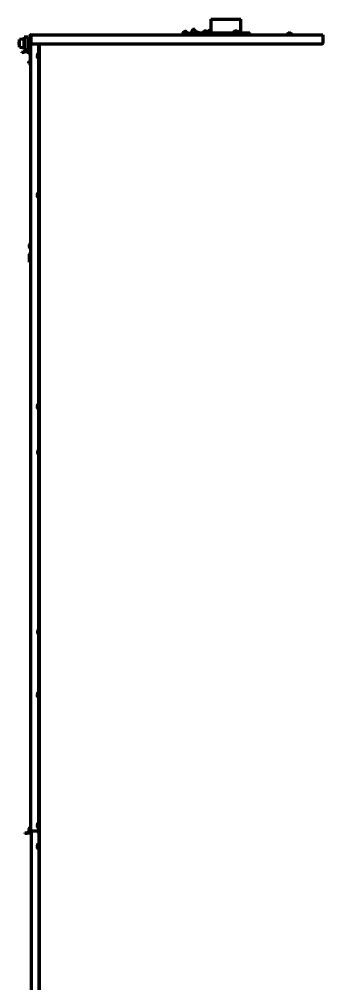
# Model space of a CAD drawing. Header units: inches. Extents: x -3077 to 7201, y 316 to 5463.
# Drawn here: x 4537 to 5043, y 2169 to 3778 of the extents above; entities that cross this region are included whole.
import ezdxf

# ---------------------------------------------------------------- set-up
doc = ezdxf.new("R2010")
doc.units = ezdxf.units.IN

msp = doc.modelspace()

# ---------------------------------------------------------------- linework, layer by layer
at = {"linetype": 'Continuous', "lineweight": 70}
for p, q in [((4856.4, 3778.4), (4906.4, 3778.4)), ((4856.4, 3778.4), (4856.4, 3755.8)), ((4906.4, 3755.8), (4906.4, 3778.4)), ((4554.3, 3750.3), (4555.3, 3750.3)), ((4554.3, 3750.3), (4554.3, 3730.3)), ((4555.3, 3750.3), (4555.3, 3730.3)), ((4556.3, 3752.3), (4556.3, 3750.2)), ((4556.3, 3752.3), (5043.1, 3752.3)), ((4556.3, 3750.2), (4556.3, 3740.3)), ((4808.9, 3753.3), (4840.4, 3753.3)), ((4808.9, 3753.3), (4808.9, 3752.3)), ((4809.4, 3754.8), (4841.9, 3754.8)), ((4809.4, 3754.8), (4809.4, 3753.3)), ((4809.9, 3755.4), (4809.9, 3755.2)), ((4811.6, 3757.2), (4811.6, 3757.2)), ((4816.2, 3757.2), (4816.2, 3757.2)), ((4817.9, 3755.2), (4817.9, 3755.4)), ((4821.9, 3755.1), (4821.9, 3754.8)), ((4826.3, 3762), (4829.4, 3762)), ((4881.4, 3753.3), (4840.4, 3753.3)), ((4840.4, 3753.3), (4840.4, 3752.3)), ((4841.4, 3755.8), (4881.4, 3755.8)), ((4841.4, 3755.8), (4841.4, 3754.3)), ((4841.4, 3754.3), (4921.4, 3754.3)), ((4843.4, 3756.4), (4843.4, 3756.2)), ((4845.1, 3758.2), (4845.1, 3758.2)), ((4845.8, 3753.4), (4845.5, 3753.3)), ((4845.6, 3754.3), (4845.8, 3754.2)), ((4845.8, 3754.2), (4845.8, 3753.4)), ((4849, 3754.2), (4845.8, 3754.2)), ((4845.8, 3753.4), (4849, 3753.4)), ((4849, 3754.2), (4849.1, 3754.3)), ((4849, 3753.4), (4849, 3754.2)), ((4849.3, 3753.3), (4849, 3753.4)), ((4849.7, 3758.2), (4849.7, 3758.2)), ((4851.4, 3756.2), (4851.4, 3756.4)), ((4853.6, 3757.2), (4853.6, 3757.2)), ((4854.4, 3762), (4856.3, 3762)), ((4856.4, 3754.3), (4856.4, 3753.3)), ((4881.4, 3755.8), (4921.4, 3755.8)), ((4922.4, 3753.3), (4881.4, 3753.3)), ((4894.4, 3756.4), (4894.4, 3756.2)), ((4896.1, 3758.2), (4896.1, 3758.2)), ((4896.8, 3753.4), (4896.5, 3753.3)), ((4896.6, 3754.3), (4896.8, 3754.2)), ((4896.8, 3754.2), (4896.8, 3753.4)), ((4900, 3754.2), (4896.8, 3754.2)), ((4896.8, 3753.4), (4900, 3753.4)), ((4900, 3754.2), (4900.1, 3754.3)), ((4900, 3753.4), (4900, 3754.2)), ((4900.3, 3753.3), (4900, 3753.4)), ((4900.7, 3758.2), (4900.7, 3758.2)), ((4902.4, 3756.2), (4902.4, 3756.4)), ((4906.4, 3753.3), (4906.4, 3754.3)), ((4921.4, 3754.3), (4921.4, 3755.8)), ((4922.4, 3752.3), (4922.4, 3753.3)), ((4983.6, 3752.9), (4983.6, 3752.7)), ((4985.3, 3754.7), (4985.3, 3754.7)), ((4989.9, 3754.7), (4989.9, 3754.7)), ((4991.6, 3752.7), (4991.6, 3752.9)), ((5043.1, 3752.3), (5043.1, 3750.2)), ((5043.1, 3751.2), (5043.1, 3751.2)), ((5043.1, 3750.2), (5043.1, 3738.3)), ((4537.3, 3744.7), (4538.3, 3744.8)), ((4537.8, 3744.7), (4537.3, 3744.7)), ((4537.3, 3731.8), (4537.3, 3744.7)), ((4544.6, 3745.3), (4538.3, 3744.8)), ((4538.3, 3744.8), (4538.3, 3744.8)), ((4545.2, 3748.6), (4544.6, 3745.3)), ((4544.6, 3745.3), (4544.6, 3731.2)), ((4550.8, 3748.6), (4545.2, 3748.6)), ((4545.2, 3748.6), (4545.2, 3727.9)), ((4550.8, 3748.6), (4550.8, 3727.9)), ((4551, 3744.3), (4550.8, 3744.1)), ((4553.8, 3744.3), (4551, 3744.3)), ((4551, 3744.3), (4551, 3732.3)), ((4551.8, 3742.5), (4551.8, 3742.5)), ((4551.8, 3737.9), (4551.8, 3737.9)), ((4553.9, 3744.2), (4553.7, 3744.2)), ((4553.7, 3744.2), (4553.7, 3744.2)), ((4553.7, 3736.2), (4553.9, 3736.2)), ((4553.7, 3736.2), (4553.7, 3736.2)), ((4553.8, 3744.3), (4553.8, 3744.2)), ((4553.9, 3744.2), (4553.8, 3744.3)), ((4553.8, 3736.2), (4553.8, 3732.3)), ((4555.5, 3742.3), (4555.3, 3741.9)), ((4555.3, 3738.4), (4555.5, 3738.1)), ((4555.3, 3701.8), (4555.3, 3736.3)), ((4555.3, 3733.8), (4555.3, 3733.8)), ((4555.5, 3748.6), (4555.5, 2424.4)), ((4559.3, 3737.3), (5042.1, 3737.3)), ((4569.5, 2426.4), (4569.5, 3737.3)), ((4570.3, 2085.8), (4570.3, 3737.3)), ((4538.3, 3731.8), (4537.3, 3731.8)), ((4538.3, 3731.8), (4538.3, 3731.7)), ((4538.3, 3731.7), (4544.6, 3731.2)), ((4540.8, 3723.4), (4543.7, 3724.1)), ((4540.8, 3723.4), (4541, 3722.4)), ((4543.9, 3723.2), (4541, 3722.4)), ((4553.5, 3726.8), (4543.7, 3724.1)), ((4553.8, 3725.8), (4543.9, 3723.2)), ((4544.6, 3731.2), (4545.2, 3727.9)), ((4545.2, 3727.9), (4550.8, 3727.9)), ((4550.8, 3732.5), (4551, 3732.3)), ((4551, 3732.3), (4553.8, 3732.3)), ((4552.3, 3726.5), (4552.3, 3727.7)), ((4553.1, 3727.7), (4552.3, 3727.7)), ((4552.3, 3722.5), (4552.3, 3725.4)), ((4552.3, 3720.8), (4552.3, 3722.5)), ((4553.1, 3722.5), (4552.3, 3722.5)), ((4553.1, 3720.8), (4552.3, 3720.8)), ((4553.1, 3726.7), (4553.1, 3727.7)), ((4553.4, 3726.8), (4553.1, 3726.8)), ((4553.1, 3722.5), (4553.1, 3725.6)), ((4553.1, 3720.8), (4553.1, 3722.5)), ((4553.1, 3721.8), (4554.1, 3721.8)), ((4553.8, 3732.3), (4554.3, 3732.8)), ((4553.8, 3730.9), (4553.8, 3729.5)), ((4554.3, 3730.9), (4553.8, 3730.9)), ((4553.8, 3729.5), (4553.8, 3728.2)), ((4553.8, 3728.2), (4554.3, 3728.2)), ((4554.1, 3727.8), (4554.1, 3727.2)), ((4554.3, 3727.8), (4554.1, 3727.8)), ((4554.1, 3725.9), (4554.1, 3720.8)), ((4554.1, 3720.8), (4555.3, 3720.8)), ((4554.3, 3727.3), (4554.3, 3730.3)), ((4554.3, 3727.3), (4555.3, 3727.3)), ((4555.3, 3730.9), (4555.3, 3730.9)), ((4555.3, 3730.3), (4555.3, 3727.3)), ((4555.3, 3728.2), (4555.3, 3728.2)), ((4555.3, 3727.8), (4555.3, 3727.8)), ((4567, 3719.5), (4567, 3719.5)), ((4569.1, 3721.2), (4568.9, 3721.2)), ((4552.3, 3708.1), (4552.3, 3705.4)), ((4555.3, 3708.1), (4552.3, 3708.1)), ((4552.3, 3705.4), (4555.3, 3705.4)), ((4555.5, 3701.8), (4555.3, 3701.8)), ((4567, 3714.9), (4567, 3714.9)), ((4568.9, 3713.2), (4569.1, 3713.2)), ((4567, 3487.3), (4567, 3487.3)), ((4567, 3482.7), (4567, 3482.7)), ((4569.1, 3489), (4568.9, 3489)), ((4568.9, 3481), (4569.1, 3481)), ((4553.8, 3402.5), (4553.8, 3402.5)), ((4553.8, 3397.9), (4553.8, 3397.9)), ((4553.7, 3374.1), (4554.1, 3386.5)), ((4554.7, 3374.1), (4555.1, 3386.4)), ((4553.7, 3373.1), (4553.7, 3374.1)), ((4554.7, 3373.1), (4553.7, 3373.1)), ((4554.7, 3374.1), (4554.7, 3373.1)), ((4567, 3134.6), (4567, 3134.6)), ((4567, 3130), (4567, 3130)), ((4569.1, 3136.3), (4568.9, 3136.3)), ((4568.9, 3128.3), (4569.1, 3128.3)), ((4567.8, 3058.5), (4567.8, 3058.5)), ((4567.8, 3053.9), (4567.8, 3053.9)), ((4567.8, 2758.5), (4567.8, 2758.5)), ((4567.8, 2753.9), (4567.8, 2753.9)), ((4569.1, 2655.2), (4568.9, 2655.2)), ((4567, 2653.5), (4567, 2653.5)), ((4567, 2648.9), (4567, 2648.9)), ((4568.9, 2647.2), (4569.1, 2647.2)), ((4555.1, 2429.8), (4554.9, 2429.8)), ((4567, 2435.5), (4567, 2435.5)), ((4567, 2430.9), (4567, 2430.9)), ((4569.1, 2437.2), (4568.9, 2437.2)), ((4546.3, 2420.8), (4549.3, 2420.9)), ((4546.3, 2420.8), (4546.3, 2420)), ((4549.3, 2420.1), (4546.3, 2420)), ((4554.5, 2421.1), (4549.3, 2420.9)), ((4554.5, 2420.3), (4549.3, 2420.1)), ((4553, 2428.1), (4553, 2428.1)), ((4553, 2423.5), (4553, 2423.5)), ((4554.9, 2421.8), (4555.1, 2421.8)), ((4555.5, 2421.7), (4555.5, 2424.4)), ((4555.5, 2424.4), (4557.3, 2424.4)), ((4555.5, 2420.4), (4555.5, 2421.7)), ((4555.5, 2420.4), (4556.3, 2420.4)), ((4556.3, 2421.7), (4556.3, 2424.4)), ((4556.3, 2424.2), (4556.4, 2424.2)), ((4556.3, 2421.7), (4556.3, 2420.4)), ((4556.4, 2424.2), (4556.4, 2424.4)), ((4556.4, 2424.2), (4556.7, 2423.7)), ((4556.7, 2423.7), (4556.7, 2424.4)), ((4556.7, 2423.7), (4556.8, 2423.7)), ((4556.8, 2424.4), (4556.8, 2108.4)), ((4557.3, 2424.4), (4568.5, 2424.4)), ((4568.5, 2423.1), (4568.5, 2424.4)), ((4569.5, 2424.4), (4568.5, 2424.4)), ((4568.5, 2423.1), (4569.5, 2423.1)), ((4568.9, 2429.2), (4569.1, 2429.2)), ((4569.5, 2424.4), (4569.5, 2426.4)), ((4570.3, 2424.4), (4569.5, 2424.4)), ((4569.5, 2420.1), (4569.5, 2423.1)), ((4570.3, 2423.1), (4569.5, 2423.1)), ((4569.5, 2420.1), (4569.5, 2111.4)), ((4567, 2400.7), (4567, 2400.7)), ((4569.1, 2402.4), (4568.9, 2402.4)), ((4567, 2396.1), (4567, 2396.1)), ((4568.9, 2394.4), (4569.1, 2394.4))]:
    msp.add_line(p, q, dxfattribs=at)
for centre, radius, start, end in [((4814.1, 3753.1), 4.8, 121.5837, 149.6988), ((4810.3, 3755.4), 0.4, 149.6988, 180), ((4810.3, 3755.2), 0.4, 180, 270), ((4813.9, 3753.5), 3.78, 90.0035, 97.6041), ((4813.9, 3753.5), 3.78, 82.3959, 89.9965), ((4813.7, 3753.1), 4.8, 30.3012, 58.4186), ((4817.5, 3755.2), 0.4, 270, 0), ((4817.5, 3755.4), 0.4, 0, 30.3012), ((4847.6, 3754.1), 4.8, 121.5837, 149.6988), ((4843.8, 3756.4), 0.4, 149.6988, 180), ((4843.8, 3756.2), 0.4, 180, 270), ((4847.4, 3754.5), 3.78, 90.0035, 97.6041), ((4847.4, 3754.5), 3.78, 82.3959, 89.9965), ((4847.2, 3754.1), 4.8, 30.3012, 58.4186), ((4851, 3756.2), 0.4, 270, 0), ((4851, 3756.4), 0.4, 0, 30.3012), ((4856.1, 3753.1), 4.8, 121.5837, 146.9181), ((4855.9, 3753.5), 3.78, 90.0035, 97.6041), ((4855.9, 3753.5), 3.78, 82.3959, 89.9965), ((4898.6, 3754.1), 4.8, 121.5837, 149.6988), ((4894.8, 3756.4), 0.4, 149.6988, 180), ((4894.8, 3756.2), 0.4, 180, 270), ((4898.4, 3754.5), 3.78, 90.0035, 97.6041), ((4898.4, 3754.5), 3.78, 82.3959, 89.9965), ((4898.2, 3754.1), 4.8, 30.3012, 58.4186), ((4902, 3756.2), 0.4, 270, 0), ((4902, 3756.4), 0.4, 0, 30.3012), ((4987.8, 3750.6), 4.8, 121.5837, 149.6988), ((4984, 3752.9), 0.4, 149.6988, 180), ((4984, 3752.7), 0.4, 180, 270), ((4987.6, 3751), 3.78, 90.0035, 97.6041), ((4987.6, 3751), 3.78, 82.3959, 89.9965), ((4987.4, 3750.6), 4.8, 30.3012, 58.4186), ((4991.2, 3752.7), 0.4, 270, 0), ((4991.2, 3752.9), 0.4, 0, 30.3012), ((4555.9, 3740), 4.8, 120.3012, 148.4186), ((4555.6, 3740.2), 3.78, 172.3959, 179.9965), ((4555.6, 3740.2), 3.78, 180.0035, 187.6041), ((4555.9, 3740.4), 4.8, 211.5837, 239.6988), ((4553.7, 3743.8), 0.4, 90, 120.3012), ((4553.7, 3743.8), 0.4, 90, 120.3012), ((4553.7, 3736.6), 0.4, 239.6988, 270), ((4553.7, 3736.6), 0.4, 239.6988, 270), ((4553.9, 3743.8), 0.4, 0, 90), ((4553.9, 3736.6), 0.4, 270, 0), ((4557.7, 3743.9), 2.4, 156.4425, 180), ((4557.9, 3740), 4.8, 120.3012, 123.0343), ((4557.9, 3740.4), 4.8, 236.9181, 239.6988), ((4553.3, 3727.8), 1, 285, 0), ((4553.3, 3727.8), 2, 285, 345.5426), ((4571.1, 3717), 4.8, 120.3012, 148.4186), ((4570.8, 3717.2), 3.78, 172.3959, 179.9965), ((4570.8, 3717.2), 3.78, 180.0035, 187.6041), ((4568.9, 3720.8), 0.4, 90, 120.3012), ((4569.1, 3720.8), 0.4, 0, 90), ((4571.1, 3717.4), 4.8, 211.5837, 239.6988), ((4568.9, 3713.6), 0.4, 239.6988, 270), ((4569.1, 3713.6), 0.4, 270, 0), ((4571.1, 3484.8), 4.8, 120.3012, 148.4186), ((4570.8, 3485), 3.78, 172.3959, 179.9965), ((4570.8, 3485), 3.78, 180.0035, 187.6041), ((4571.1, 3485.2), 4.8, 211.5837, 239.6988), ((4568.9, 3488.6), 0.4, 90, 120.3012), ((4568.9, 3481.4), 0.4, 239.6988, 270), ((4569.1, 3488.6), 0.4, 0, 90), ((4569.1, 3481.4), 0.4, 270, 0), ((4557.9, 3400), 4.8, 120.3012, 148.4186), ((4557.6, 3400.2), 3.78, 172.3959, 179.9965), ((4557.6, 3400.2), 3.78, 180.0035, 187.6041), ((4557.9, 3400.4), 4.8, 211.5837, 239.6988), ((4556.1, 3386.4), 2, 109.3527, 178), ((4556.1, 3386.4), 1, 131.5096, 178), ((4571.1, 3132.1), 4.8, 120.3012, 148.4186), ((4570.8, 3132.3), 3.78, 172.3959, 179.9965), ((4570.8, 3132.3), 3.78, 180.0035, 187.6041), ((4571.1, 3132.5), 4.8, 211.5837, 239.6988), ((4568.9, 3135.9), 0.4, 90, 120.3012), ((4568.9, 3128.7), 0.4, 239.6988, 270), ((4569.1, 3135.9), 0.4, 0, 90), ((4569.1, 3128.7), 0.4, 270, 0), ((4571.9, 3056), 4.8, 120.3012, 148.4186), ((4571.6, 3056.2), 3.78, 172.3959, 179.9965), ((4571.6, 3056.2), 3.78, 180.0035, 187.6041), ((4571.9, 3056.4), 4.8, 211.5837, 239.6988), ((4571.9, 2756), 4.8, 120.3012, 148.4186), ((4571.6, 2756.2), 3.78, 172.3959, 179.9965), ((4571.6, 2756.2), 3.78, 180.0035, 187.6041), ((4571.9, 2756.4), 4.8, 211.5837, 239.6988), ((4571.1, 2651), 4.8, 120.3012, 148.4186), ((4568.9, 2654.8), 0.4, 90, 120.3012), ((4569.1, 2654.8), 0.4, 0, 90), ((4570.8, 2651.2), 3.78, 172.3959, 179.9965), ((4570.8, 2651.2), 3.78, 180.0035, 187.6041), ((4571.1, 2651.4), 4.8, 211.5837, 239.6988), ((4568.9, 2647.6), 0.4, 239.6988, 270), ((4569.1, 2647.6), 0.4, 270, 0), ((4554.9, 2429.4), 0.4, 90, 120.3012), ((4555.1, 2429.4), 0.4, 0, 90), ((4571.1, 2433), 4.8, 120.3012, 148.4186), ((4570.8, 2433.2), 3.78, 172.3959, 179.9965), ((4570.8, 2433.2), 3.78, 180.0035, 187.6041), ((4571.1, 2433.4), 4.8, 211.5837, 239.6988), ((4568.9, 2436.8), 0.4, 90, 120.3012), ((4569.1, 2436.8), 0.4, 0, 90), ((4557.1, 2425.6), 4.8, 120.3012, 148.4186), ((4556.8, 2425.8), 3.78, 172.3959, 179.9965), ((4556.8, 2425.8), 3.78, 180.0035, 187.6041), ((4557.1, 2426), 4.8, 211.5837, 239.6988), ((4554.5, 2422.1), 1, 272, 0), ((4554.5, 2422.1), 1.8, 272, 303.749), ((4554.9, 2422.2), 0.4, 239.6988, 270), ((4555.1, 2422.2), 0.4, 270, 0), ((4568.9, 2429.6), 0.4, 239.6988, 270), ((4569.1, 2429.6), 0.4, 270, 0), ((4571.1, 2398.2), 4.8, 120.3012, 148.4186), ((4570.8, 2398.4), 3.78, 172.3959, 179.9965), ((4570.8, 2398.4), 3.78, 180.0035, 187.6041), ((4568.9, 2402), 0.4, 90, 120.3012), ((4569.1, 2402), 0.4, 0, 90), ((4571.1, 2398.6), 4.8, 211.5837, 239.6988), ((4568.9, 2394.8), 0.4, 239.6988, 270), ((4569.1, 2394.8), 0.4, 270, 0)]:
    msp.add_arc(centre, radius, start, end, dxfattribs=at)
for centre, major_axis, start_param, end_param in [((4559.3, 3740.3), (3, 0), 3.141593, 4.712389), ((5042.1, 3738.3), (1, 0), 4.712389, 6.283185)]:
    msp.add_ellipse(centre, major_axis=major_axis, ratio=0.99863, start_param=start_param, end_param=end_param, dxfattribs=at)
for points in [[(4556.3, 3752.3), (4556.2, 3752.3), (4556.1, 3752.2), (4555.9, 3752.2), (4555.7, 3752.2), (4555.5, 3752.1), (4555.3, 3752), (4555.1, 3751.9), (4554.9, 3751.7), (4554.8, 3751.6), (4554.7, 3751.4), (4554.5, 3751.3), (4554.4, 3751.1), (4554.4, 3750.9), (4554.3, 3750.7), (4554.3, 3750.5), (4554.3, 3750.3), (4554.3, 3750.3)], [(4556.3, 3751.3), (4556.2, 3751.3), (4556.2, 3751.3), (4556.1, 3751.2), (4556, 3751.2), (4555.9, 3751.2), (4555.8, 3751.1), (4555.7, 3751.1), (4555.6, 3751), (4555.5, 3750.9), (4555.5, 3750.8), (4555.4, 3750.8), (4555.4, 3750.7), (4555.3, 3750.6), (4555.3, 3750.5), (4555.3, 3750.4), (4555.3, 3750.3), (4555.3, 3750.3)], [(4812.9, 3757.8), (4812.8, 3757.7), (4812.7, 3757.7), (4812.6, 3757.7), (4812.4, 3757.6), (4812.2, 3757.5), (4812.1, 3757.5), (4811.9, 3757.4), (4811.8, 3757.3), (4811.6, 3757.2), (4811.6, 3757.2)], [(4813.4, 3757.8), (4813.4, 3757.8), (4813.3, 3757.8), (4813.2, 3757.8), (4813.2, 3757.8), (4813.1, 3757.8), (4813, 3757.8), (4813, 3757.8), (4812.9, 3757.8), (4812.9, 3757.8)], [(4814.9, 3757.8), (4814.9, 3757.8), (4814.8, 3757.8), (4814.7, 3757.8), (4814.7, 3757.8), (4814.6, 3757.8), (4814.5, 3757.8), (4814.4, 3757.8), (4814.4, 3757.8), (4814.4, 3757.8)], [(4814.4, 3757.8), (4814.4, 3757.7), (4814.4, 3757.7), (4814.4, 3757.7), (4814.4, 3757.6), (4814.4, 3757.5), (4814.4, 3757.5), (4814.4, 3757.4), (4814.4, 3757.3), (4814.4, 3757.2), (4814.4, 3757.2)], [(4846.4, 3758.8), (4846.3, 3758.7), (4846.2, 3758.7), (4846.1, 3758.7), (4845.9, 3758.6), (4845.7, 3758.5), (4845.6, 3758.5), (4845.4, 3758.4), (4845.3, 3758.3), (4845.1, 3758.2), (4845.1, 3758.2)], [(4846.9, 3758.8), (4846.9, 3758.8), (4846.8, 3758.8), (4846.7, 3758.8), (4846.7, 3758.8), (4846.6, 3758.8), (4846.5, 3758.8), (4846.5, 3758.8), (4846.4, 3758.8), (4846.4, 3758.8)], [(4848.4, 3758.8), (4848.4, 3758.8), (4848.3, 3758.8), (4848.2, 3758.8), (4848.2, 3758.8), (4848.1, 3758.8), (4848, 3758.8), (4847.9, 3758.8), (4847.9, 3758.8), (4847.9, 3758.8)], [(4847.9, 3758.8), (4847.9, 3758.7), (4847.9, 3758.7), (4847.9, 3758.7), (4847.9, 3758.6), (4847.9, 3758.5), (4847.9, 3758.5), (4847.9, 3758.4), (4847.9, 3758.3), (4847.9, 3758.2), (4847.9, 3758.2)], [(4854.9, 3757.8), (4854.8, 3757.7), (4854.7, 3757.7), (4854.6, 3757.7), (4854.4, 3757.6), (4854.2, 3757.5), (4854.1, 3757.5), (4853.9, 3757.4), (4853.8, 3757.3), (4853.6, 3757.2), (4853.6, 3757.2)], [(4855.4, 3757.8), (4855.4, 3757.8), (4855.3, 3757.8), (4855.2, 3757.8), (4855.2, 3757.8), (4855.1, 3757.8), (4855, 3757.8), (4855, 3757.8), (4854.9, 3757.8), (4854.9, 3757.8)], [(4897.4, 3758.8), (4897.3, 3758.7), (4897.2, 3758.7), (4897.1, 3758.7), (4896.9, 3758.6), (4896.7, 3758.5), (4896.6, 3758.5), (4896.4, 3758.4), (4896.3, 3758.3), (4896.1, 3758.2), (4896.1, 3758.2)], [(4897.9, 3758.8), (4897.9, 3758.8), (4897.8, 3758.8), (4897.7, 3758.8), (4897.7, 3758.8), (4897.6, 3758.8), (4897.5, 3758.8), (4897.5, 3758.8), (4897.4, 3758.8), (4897.4, 3758.8)], [(4899.4, 3758.8), (4899.4, 3758.8), (4899.3, 3758.8), (4899.2, 3758.8), (4899.2, 3758.8), (4899.1, 3758.8), (4899, 3758.8), (4898.9, 3758.8), (4898.9, 3758.8), (4898.9, 3758.8)], [(4898.9, 3758.8), (4898.9, 3758.7), (4898.9, 3758.7), (4898.9, 3758.7), (4898.9, 3758.6), (4898.9, 3758.5), (4898.9, 3758.5), (4898.9, 3758.4), (4898.9, 3758.3), (4898.9, 3758.2), (4898.9, 3758.2)], [(4986.6, 3755.3), (4986.5, 3755.2), (4986.4, 3755.2), (4986.3, 3755.2), (4986.1, 3755.1), (4985.9, 3755), (4985.8, 3755), (4985.6, 3754.9), (4985.5, 3754.8), (4985.3, 3754.7), (4985.3, 3754.7)], [(4987.1, 3755.3), (4987.1, 3755.3), (4987, 3755.3), (4986.9, 3755.3), (4986.9, 3755.3), (4986.8, 3755.3), (4986.7, 3755.3), (4986.7, 3755.3), (4986.6, 3755.3), (4986.6, 3755.3)], [(4988.6, 3755.3), (4988.6, 3755.3), (4988.5, 3755.3), (4988.4, 3755.3), (4988.4, 3755.3), (4988.3, 3755.3), (4988.2, 3755.3), (4988.1, 3755.3), (4988.1, 3755.3), (4988.1, 3755.3)], [(4988.1, 3755.3), (4988.1, 3755.2), (4988.1, 3755.2), (4988.1, 3755.2), (4988.1, 3755.1), (4988.1, 3755), (4988.1, 3755), (4988.1, 3754.9), (4988.1, 3754.8), (4988.1, 3754.7), (4988.1, 3754.7)], [(4537.3, 3731.8), (4537.3, 3732.1), (4537.2, 3732.6), (4537.1, 3733.3), (4537, 3734), (4537, 3734.6), (4537, 3735.1), (4536.9, 3735.6), (4536.9, 3736.1), (4536.9, 3736.5), (4536.8, 3736.9), (4536.8, 3737.2), (4536.8, 3737.5), (4536.8, 3737.8), (4536.8, 3738), (4536.8, 3738.3), (4536.8, 3738.5), (4536.8, 3738.7), (4536.8, 3739), (4536.8, 3739.3), (4536.8, 3739.6), (4536.9, 3740), (4536.9, 3740.4), (4536.9, 3740.9), (4537, 3741.4), (4537, 3741.9), (4537, 3742.5), (4537.1, 3743.2), (4537.2, 3743.9), (4537.3, 3744.4), (4537.3, 3744.7)], [(4551.3, 3741.2), (4551.3, 3741.1), (4551.3, 3741.1), (4551.3, 3741), (4551.3, 3740.9), (4551.3, 3740.9), (4551.3, 3740.8), (4551.3, 3740.7), (4551.3, 3740.7), (4551.3, 3740.7)], [(4551.3, 3740.7), (4551.3, 3740.7), (4551.3, 3740.7), (4551.4, 3740.7), (4551.4, 3740.7), (4551.5, 3740.7), (4551.6, 3740.7), (4551.6, 3740.7), (4551.7, 3740.7), (4551.8, 3740.7), (4551.8, 3740.7)], [(4551.3, 3739.7), (4551.3, 3739.6), (4551.3, 3739.6), (4551.3, 3739.5), (4551.3, 3739.4), (4551.3, 3739.4), (4551.3, 3739.3), (4551.3, 3739.2), (4551.3, 3739.2), (4551.3, 3739.2)], [(4551.3, 3739.2), (4551.3, 3739.1), (4551.3, 3739), (4551.4, 3738.8), (4551.4, 3738.7), (4551.5, 3738.5), (4551.6, 3738.4), (4551.6, 3738.2), (4551.7, 3738), (4551.8, 3737.9), (4551.8, 3737.9)], [(4566.5, 3718.2), (4566.5, 3718.1), (4566.5, 3718.1), (4566.5, 3718), (4566.5, 3717.9), (4566.5, 3717.9), (4566.5, 3717.8), (4566.5, 3717.7), (4566.5, 3717.7), (4566.5, 3717.7)], [(4566.5, 3717.7), (4566.5, 3717.7), (4566.5, 3717.7), (4566.6, 3717.7), (4566.6, 3717.7), (4566.7, 3717.7), (4566.8, 3717.7), (4566.8, 3717.7), (4566.9, 3717.7), (4567, 3717.7), (4567, 3717.7)], [(4566.5, 3716.7), (4566.5, 3716.6), (4566.5, 3716.6), (4566.5, 3716.5), (4566.5, 3716.4), (4566.5, 3716.4), (4566.5, 3716.3), (4566.5, 3716.2), (4566.5, 3716.2), (4566.5, 3716.2)], [(4566.5, 3716.2), (4566.5, 3716.1), (4566.5, 3716), (4566.6, 3715.8), (4566.6, 3715.7), (4566.7, 3715.5), (4566.8, 3715.4), (4566.8, 3715.2), (4566.9, 3715), (4567, 3714.9), (4567, 3714.9)], [(4566.5, 3486), (4566.5, 3485.9), (4566.5, 3485.9), (4566.5, 3485.8), (4566.5, 3485.7), (4566.5, 3485.7), (4566.5, 3485.6), (4566.5, 3485.5), (4566.5, 3485.5), (4566.5, 3485.5)], [(4566.5, 3485.5), (4566.5, 3485.5), (4566.5, 3485.5), (4566.6, 3485.5), (4566.6, 3485.5), (4566.7, 3485.5), (4566.8, 3485.5), (4566.8, 3485.5), (4566.9, 3485.5), (4567, 3485.5), (4567, 3485.5)], [(4566.5, 3484.5), (4566.5, 3484.4), (4566.5, 3484.4), (4566.5, 3484.3), (4566.5, 3484.2), (4566.5, 3484.2), (4566.5, 3484.1), (4566.5, 3484), (4566.5, 3484), (4566.5, 3484)], [(4566.5, 3484), (4566.5, 3483.9), (4566.5, 3483.8), (4566.6, 3483.6), (4566.6, 3483.5), (4566.7, 3483.3), (4566.8, 3483.2), (4566.8, 3483), (4566.9, 3482.8), (4567, 3482.7), (4567, 3482.7)], [(4553.3, 3401.2), (4553.3, 3401.1), (4553.3, 3401.1), (4553.3, 3401), (4553.3, 3400.9), (4553.3, 3400.9), (4553.3, 3400.8), (4553.3, 3400.7), (4553.3, 3400.7), (4553.3, 3400.7)], [(4553.3, 3400.7), (4553.3, 3400.7), (4553.3, 3400.7), (4553.4, 3400.7), (4553.4, 3400.7), (4553.5, 3400.7), (4553.6, 3400.7), (4553.6, 3400.7), (4553.7, 3400.7), (4553.8, 3400.7), (4553.8, 3400.7)], [(4553.3, 3399.7), (4553.3, 3399.6), (4553.3, 3399.6), (4553.3, 3399.5), (4553.3, 3399.4), (4553.3, 3399.4), (4553.3, 3399.3), (4553.3, 3399.2), (4553.3, 3399.2), (4553.3, 3399.2)], [(4553.3, 3399.2), (4553.3, 3399.1), (4553.3, 3399), (4553.4, 3398.8), (4553.4, 3398.7), (4553.5, 3398.5), (4553.6, 3398.4), (4553.6, 3398.2), (4553.7, 3398), (4553.8, 3397.9), (4553.8, 3397.9)], [(4566.5, 3133.3), (4566.5, 3133.2), (4566.5, 3133.2), (4566.5, 3133.1), (4566.5, 3133), (4566.5, 3133), (4566.5, 3132.9), (4566.5, 3132.8), (4566.5, 3132.8), (4566.5, 3132.8)], [(4566.5, 3132.8), (4566.5, 3132.8), (4566.5, 3132.8), (4566.6, 3132.8), (4566.6, 3132.8), (4566.7, 3132.8), (4566.8, 3132.8), (4566.8, 3132.8), (4566.9, 3132.8), (4567, 3132.8), (4567, 3132.8)], [(4566.5, 3131.8), (4566.5, 3131.7), (4566.5, 3131.7), (4566.5, 3131.6), (4566.5, 3131.5), (4566.5, 3131.5), (4566.5, 3131.4), (4566.5, 3131.3), (4566.5, 3131.3), (4566.5, 3131.3)], [(4566.5, 3131.3), (4566.5, 3131.2), (4566.5, 3131.1), (4566.6, 3130.9), (4566.6, 3130.8), (4566.7, 3130.6), (4566.8, 3130.5), (4566.8, 3130.3), (4566.9, 3130.1), (4567, 3130), (4567, 3130)], [(4567.3, 3057.2), (4567.3, 3057.1), (4567.3, 3057.1), (4567.3, 3057), (4567.3, 3056.9), (4567.3, 3056.9), (4567.3, 3056.8), (4567.3, 3056.7), (4567.3, 3056.7), (4567.3, 3056.7)], [(4567.3, 3056.7), (4567.3, 3056.7), (4567.3, 3056.7), (4567.4, 3056.7), (4567.4, 3056.7), (4567.5, 3056.7), (4567.6, 3056.7), (4567.6, 3056.7), (4567.7, 3056.7), (4567.8, 3056.7), (4567.8, 3056.7)], [(4567.3, 3055.7), (4567.3, 3055.6), (4567.3, 3055.6), (4567.3, 3055.5), (4567.3, 3055.4), (4567.3, 3055.4), (4567.3, 3055.3), (4567.3, 3055.2), (4567.3, 3055.2), (4567.3, 3055.2)], [(4567.3, 3055.2), (4567.3, 3055.1), (4567.3, 3055), (4567.4, 3054.8), (4567.4, 3054.7), (4567.5, 3054.5), (4567.6, 3054.4), (4567.6, 3054.2), (4567.7, 3054), (4567.8, 3053.9), (4567.8, 3053.9)], [(4567.3, 2757.2), (4567.3, 2757.1), (4567.3, 2757.1), (4567.3, 2757), (4567.3, 2756.9), (4567.3, 2756.9), (4567.3, 2756.8), (4567.3, 2756.7), (4567.3, 2756.7), (4567.3, 2756.7)], [(4567.3, 2756.7), (4567.3, 2756.7), (4567.3, 2756.7), (4567.4, 2756.7), (4567.4, 2756.7), (4567.5, 2756.7), (4567.6, 2756.7), (4567.6, 2756.7), (4567.7, 2756.7), (4567.8, 2756.7), (4567.8, 2756.7)], [(4567.3, 2755.7), (4567.3, 2755.6), (4567.3, 2755.6), (4567.3, 2755.5), (4567.3, 2755.4), (4567.3, 2755.4), (4567.3, 2755.3), (4567.3, 2755.2), (4567.3, 2755.2), (4567.3, 2755.2)], [(4567.3, 2755.2), (4567.3, 2755.1), (4567.3, 2755), (4567.4, 2754.8), (4567.4, 2754.7), (4567.5, 2754.5), (4567.6, 2754.4), (4567.6, 2754.2), (4567.7, 2754), (4567.8, 2753.9), (4567.8, 2753.9)], [(4566.5, 2652.2), (4566.5, 2652.1), (4566.5, 2652.1), (4566.5, 2652), (4566.5, 2651.9), (4566.5, 2651.9), (4566.5, 2651.8), (4566.5, 2651.7), (4566.5, 2651.7), (4566.5, 2651.7)], [(4566.5, 2651.7), (4566.5, 2651.7), (4566.5, 2651.7), (4566.6, 2651.7), (4566.6, 2651.7), (4566.7, 2651.7), (4566.8, 2651.7), (4566.8, 2651.7), (4566.9, 2651.7), (4567, 2651.7), (4567, 2651.7)], [(4566.5, 2650.7), (4566.5, 2650.6), (4566.5, 2650.6), (4566.5, 2650.5), (4566.5, 2650.4), (4566.5, 2650.4), (4566.5, 2650.3), (4566.5, 2650.2), (4566.5, 2650.2), (4566.5, 2650.2)], [(4566.5, 2650.2), (4566.5, 2650.1), (4566.5, 2650), (4566.6, 2649.8), (4566.6, 2649.7), (4566.7, 2649.5), (4566.8, 2649.4), (4566.8, 2649.2), (4566.9, 2649), (4567, 2648.9), (4567, 2648.9)], [(4566.5, 2434.2), (4566.5, 2434.1), (4566.5, 2434.1), (4566.5, 2434), (4566.5, 2433.9), (4566.5, 2433.9), (4566.5, 2433.8), (4566.5, 2433.7), (4566.5, 2433.7), (4566.5, 2433.7)], [(4566.5, 2433.7), (4566.5, 2433.7), (4566.5, 2433.7), (4566.6, 2433.7), (4566.6, 2433.7), (4566.7, 2433.7), (4566.8, 2433.7), (4566.8, 2433.7), (4566.9, 2433.7), (4567, 2433.7), (4567, 2433.7)], [(4566.5, 2432.7), (4566.5, 2432.6), (4566.5, 2432.6), (4566.5, 2432.5), (4566.5, 2432.4), (4566.5, 2432.4), (4566.5, 2432.3), (4566.5, 2432.2), (4566.5, 2432.2), (4566.5, 2432.2)], [(4566.5, 2432.2), (4566.5, 2432.1), (4566.5, 2432), (4566.6, 2431.8), (4566.6, 2431.7), (4566.7, 2431.5), (4566.8, 2431.4), (4566.8, 2431.2), (4566.9, 2431), (4567, 2430.9), (4567, 2430.9)], [(4552.5, 2426.8), (4552.5, 2426.7), (4552.5, 2426.7), (4552.5, 2426.6), (4552.5, 2426.5), (4552.5, 2426.5), (4552.5, 2426.4), (4552.5, 2426.3), (4552.5, 2426.3), (4552.5, 2426.3)], [(4552.5, 2426.3), (4552.5, 2426.3), (4552.5, 2426.3), (4552.6, 2426.3), (4552.6, 2426.3), (4552.7, 2426.3), (4552.8, 2426.3), (4552.8, 2426.3), (4552.9, 2426.3), (4553, 2426.3), (4553, 2426.3)], [(4552.5, 2425.3), (4552.5, 2425.2), (4552.5, 2425.2), (4552.5, 2425.1), (4552.5, 2425), (4552.5, 2425), (4552.5, 2424.9), (4552.5, 2424.8), (4552.5, 2424.8), (4552.5, 2424.8)], [(4552.5, 2424.8), (4552.5, 2424.7), (4552.5, 2424.6), (4552.6, 2424.4), (4552.6, 2424.3), (4552.7, 2424.1), (4552.8, 2424), (4552.8, 2423.8), (4552.9, 2423.6), (4553, 2423.5), (4553, 2423.5)], [(4566.5, 2399.4), (4566.5, 2399.3), (4566.5, 2399.3), (4566.5, 2399.2), (4566.5, 2399.1), (4566.5, 2399.1), (4566.5, 2399), (4566.5, 2398.9), (4566.5, 2398.9), (4566.5, 2398.9)], [(4566.5, 2398.9), (4566.5, 2398.9), (4566.5, 2398.9), (4566.6, 2398.9), (4566.6, 2398.9), (4566.7, 2398.9), (4566.8, 2398.9), (4566.8, 2398.9), (4566.9, 2398.9), (4567, 2398.9), (4567, 2398.9)], [(4566.5, 2397.9), (4566.5, 2397.8), (4566.5, 2397.8), (4566.5, 2397.7), (4566.5, 2397.6), (4566.5, 2397.6), (4566.5, 2397.5), (4566.5, 2397.4), (4566.5, 2397.4), (4566.5, 2397.4)], [(4566.5, 2397.4), (4566.5, 2397.3), (4566.5, 2397.2), (4566.6, 2397), (4566.6, 2396.9), (4566.7, 2396.7), (4566.8, 2396.6), (4566.8, 2396.4), (4566.9, 2396.2), (4567, 2396.1), (4567, 2396.1)]]:
    msp.add_open_spline(points, degree=3, dxfattribs=at)
for points, knots in [([(4556.5, 3750.2), (4556.5, 3750.2), (4556.1, 3750), (4555.6, 3749.5), (4555.5, 3748.9), (4555.5, 3748.6)], [0, 0, 0, 0, 0.061301, 0.530651, 1, 1, 1, 1]), ([(4555.5, 3748.6), (4555.5, 3748.8), (4555.6, 3749.2), (4556.2, 3749.6), (4556.6, 3749.9), (4556.7, 3750)], [0, 0, 0, 0, 0.4222, 0.8444, 1, 1, 1, 1]), ([(4813.4, 3757.2), (4813.4, 3757.3), (4813.4, 3757.4), (4813.4, 3757.6), (4813.4, 3757.6), (4813.4, 3757.7), (4813.4, 3757.7), (4813.4, 3757.8)], [0, 0, 0, 0, 0.5, 0.5, 0.75, 0.75, 1, 1, 1, 1]), ([(4816.2, 3757.2), (4816, 3757.3), (4815.8, 3757.4), (4815.4, 3757.6), (4815.3, 3757.6), (4815.1, 3757.7), (4815, 3757.7), (4814.9, 3757.8)], [0, 0, 0, 0, 0.5, 0.5, 0.75, 0.75, 1, 1, 1, 1]), ([(4826.3, 3762), (4826.3, 3761.8), (4826.3, 3761.6), (4826.2, 3761.3), (4826.2, 3761.1), (4826.2, 3760.9), (4826.1, 3760.9), (4826.1, 3760.8), (4826.1, 3760.7), (4826.1, 3760.5), (4826, 3760.3), (4825.9, 3760.2), (4825.8, 3759.9), (4825.8, 3759.7), (4825.6, 3759.5), (4825.6, 3759.3), (4825.4, 3759.1), (4825.4, 3759), (4825.2, 3758.7), (4825.2, 3758.6), (4825, 3758.4), (4824.9, 3758.3), (4824.8, 3758.1), (4824.8, 3758.1), (4824.7, 3758), (4824.7, 3757.9), (4824.7, 3757.9), (4824.5, 3757.7), (4824.4, 3757.5), (4824.1, 3757.2), (4824, 3757), (4823.7, 3756.7), (4823.6, 3756.6), (4823.4, 3756.4), (4823.3, 3756.3), (4823.2, 3756.3), (4823.2, 3756.2), (4823.2, 3756.2), (4823.1, 3756.1), (4823, 3756), (4822.9, 3755.9), (4822.7, 3755.7), (4822.6, 3755.6), (4822.4, 3755.5), (4822.4, 3755.4), (4822.2, 3755.3), (4822.2, 3755.2), (4822.1, 3755.2), (4822.1, 3755.1), (4822.1, 3755.1), (4822, 3755.1), (4822, 3755.1), (4821.9, 3755), (4821.9, 3755), (4821.9, 3755), (4821.9, 3755), (4821.9, 3755)], [0, 0, 0, 0, 0.031247, 0.031247, 0.062494, 0.062494, 0.070306, 0.070306, 0.078118, 0.093741, 0.093741, 0.124988, 0.124988, 0.156235, 0.156235, 0.187482, 0.187482, 0.218729, 0.218729, 0.249977, 0.249977, 0.281224, 0.281224, 0.296847, 0.304659, 0.304659, 0.312471, 0.312471, 0.374965, 0.374965, 0.437459, 0.437459, 0.499953, 0.499953, 0.5312, 0.5312, 0.546824, 0.546824, 0.562447, 0.562447, 0.624941, 0.624941, 0.687436, 0.687436, 0.74993, 0.74993, 0.812424, 0.812424, 0.828047, 0.828047, 0.843671, 0.874918, 0.874918, 0.937412, 0.999906, 1, 1, 1, 1]), ([(4841.4, 3755), (4841.2, 3755), (4841, 3755), (4840.5, 3755), (4839.8, 3755), (4839.2, 3755.1), (4838.5, 3755.2), (4838.2, 3755.3), (4837.7, 3755.4), (4837.5, 3755.4), (4837.3, 3755.5), (4837.2, 3755.5), (4837, 3755.5), (4837, 3755.5), (4836.5, 3755.6), (4836.2, 3755.7), (4835.6, 3755.9), (4835.3, 3756), (4834.7, 3756.2), (4834.4, 3756.3), (4833.8, 3756.6), (4833.6, 3756.7), (4833.1, 3757), (4833, 3757), (4832.8, 3757.1), (4832.7, 3757.2), (4832.6, 3757.3), (4832.5, 3757.3), (4832.2, 3757.5), (4831.9, 3757.7), (4831.6, 3758), (4831.5, 3758.1), (4831.2, 3758.3), (4831.1, 3758.4), (4831, 3758.6), (4830.9, 3758.6), (4830.8, 3758.7), (4830.7, 3758.8), (4830.6, 3759), (4830.5, 3759.1), (4830.3, 3759.3), (4830.2, 3759.5), (4830, 3759.7), (4830, 3759.9), (4829.9, 3760.1), (4829.8, 3760.1), (4829.8, 3760.2), (4829.8, 3760.2), (4829.7, 3760.3), (4829.7, 3760.4), (4829.6, 3760.6), (4829.6, 3760.8), (4829.5, 3761), (4829.5, 3761.1), (4829.4, 3761.2), (4829.4, 3761.3), (4829.4, 3761.4), (4829.4, 3761.4), (4829.4, 3761.6), (4829.4, 3761.8), (4829.4, 3762)], [0, 0, 0, 0, 0.032383, 0.032383, 0.096891, 0.161399, 0.161399, 0.225906, 0.225906, 0.25816, 0.25816, 0.274287, 0.274287, 0.290414, 0.290414, 0.354922, 0.354922, 0.41943, 0.41943, 0.483938, 0.483938, 0.548445, 0.548445, 0.580699, 0.580699, 0.596826, 0.596826, 0.612953, 0.612953, 0.677461, 0.677461, 0.709715, 0.709715, 0.741969, 0.741969, 0.758096, 0.758096, 0.774223, 0.774223, 0.806477, 0.806477, 0.83873, 0.83873, 0.870984, 0.870984, 0.879048, 0.879048, 0.887111, 0.887111, 0.903238, 0.903238, 0.935492, 0.935492, 0.951619, 0.951619, 0.959683, 0.959683, 0.967746, 0.967746, 1, 1, 1, 1]), ([(4846.9, 3758.2), (4846.9, 3758.3), (4846.9, 3758.4), (4846.9, 3758.6), (4846.9, 3758.6), (4846.9, 3758.7), (4846.9, 3758.7), (4846.9, 3758.8)], [0, 0, 0, 0, 0.5, 0.5, 0.75, 0.75, 1, 1, 1, 1]), ([(4849.7, 3758.2), (4849.5, 3758.3), (4849.3, 3758.4), (4848.9, 3758.6), (4848.8, 3758.6), (4848.6, 3758.7), (4848.5, 3758.7), (4848.4, 3758.8)], [0, 0, 0, 0, 0.5, 0.5, 0.75, 0.75, 1, 1, 1, 1]), ([(4854.4, 3762), (4854.4, 3761.8), (4854.4, 3761.6), (4854.3, 3761.3), (4854.3, 3761.1), (4854.2, 3760.9), (4854.2, 3760.9), (4854.2, 3760.8), (4854.2, 3760.7), (4854.1, 3760.5), (4854, 3760.3), (4854, 3760.2), (4853.8, 3759.9), (4853.7, 3759.7), (4853.6, 3759.5), (4853.5, 3759.3), (4853.3, 3759.1), (4853.2, 3759), (4853, 3758.7), (4852.9, 3758.6), (4852.6, 3758.4), (4852.5, 3758.3), (4852.4, 3758.1), (4852.3, 3758.1), (4852.2, 3758), (4852.1, 3757.9), (4852.1, 3757.9), (4851.8, 3757.7), (4851.6, 3757.5), (4851.2, 3757.3), (4851, 3757.2), (4850.8, 3757.1)], [0, 0, 0, 0, 0.076098, 0.076098, 0.152195, 0.152195, 0.17122, 0.17122, 0.190244, 0.228293, 0.228293, 0.304391, 0.304391, 0.380489, 0.380489, 0.456586, 0.456586, 0.532684, 0.532684, 0.608782, 0.608782, 0.684879, 0.684879, 0.722928, 0.741953, 0.741953, 0.760977, 0.760977, 0.913173, 0.913173, 1, 1, 1, 1]), ([(4855.4, 3757.2), (4855.4, 3757.3), (4855.4, 3757.4), (4855.4, 3757.6), (4855.4, 3757.6), (4855.4, 3757.7), (4855.4, 3757.7), (4855.4, 3757.8)], [0, 0, 0, 0, 0.5, 0.5, 0.75, 0.75, 1, 1, 1, 1]), ([(4897.9, 3758.2), (4897.9, 3758.3), (4897.9, 3758.4), (4897.9, 3758.6), (4897.9, 3758.6), (4897.9, 3758.7), (4897.9, 3758.7), (4897.9, 3758.8)], [0, 0, 0, 0, 0.5, 0.5, 0.75, 0.75, 1, 1, 1, 1]), ([(4900.7, 3758.2), (4900.5, 3758.3), (4900.3, 3758.4), (4899.9, 3758.6), (4899.8, 3758.6), (4899.6, 3758.7), (4899.5, 3758.7), (4899.4, 3758.8)], [0, 0, 0, 0, 0.5, 0.5, 0.75, 0.75, 1, 1, 1, 1]), ([(4987.1, 3754.7), (4987.1, 3754.8), (4987.1, 3754.9), (4987.1, 3755.1), (4987.1, 3755.1), (4987.1, 3755.2), (4987.1, 3755.2), (4987.1, 3755.3)], [0, 0, 0, 0, 0.5, 0.5, 0.75, 0.75, 1, 1, 1, 1]), ([(4989.9, 3754.7), (4989.7, 3754.8), (4989.5, 3754.9), (4989.1, 3755.1), (4989, 3755.1), (4988.8, 3755.2), (4988.7, 3755.2), (4988.6, 3755.3)], [0, 0, 0, 0, 0.5, 0.5, 0.75, 0.75, 1, 1, 1, 1]), ([(4551.8, 3742.5), (4551.7, 3742.3), (4551.6, 3742), (4551.5, 3741.7), (4551.4, 3741.6), (4551.3, 3741.4), (4551.3, 3741.3), (4551.3, 3741.2)], [0, 0, 0, 0, 0.5, 0.5, 0.75, 0.75, 1, 1, 1, 1]), ([(4551.8, 3739.7), (4551.7, 3739.7), (4551.6, 3739.7), (4551.5, 3739.7), (4551.4, 3739.7), (4551.3, 3739.7), (4551.3, 3739.7), (4551.3, 3739.7)], [0, 0, 0, 0, 0.5, 0.5, 0.75, 0.75, 1, 1, 1, 1]), ([(4567, 3719.5), (4566.9, 3719.3), (4566.8, 3719), (4566.7, 3718.7), (4566.6, 3718.6), (4566.5, 3718.4), (4566.5, 3718.3), (4566.5, 3718.2)], [0, 0, 0, 0, 0.5, 0.5, 0.75, 0.75, 1, 1, 1, 1]), ([(4567, 3716.7), (4566.9, 3716.7), (4566.8, 3716.7), (4566.7, 3716.7), (4566.6, 3716.7), (4566.5, 3716.7), (4566.5, 3716.7), (4566.5, 3716.7)], [0, 0, 0, 0, 0.5, 0.5, 0.75, 0.75, 1, 1, 1, 1]), ([(4567, 3487.3), (4566.9, 3487.1), (4566.8, 3486.8), (4566.7, 3486.5), (4566.6, 3486.4), (4566.5, 3486.2), (4566.5, 3486.1), (4566.5, 3486)], [0, 0, 0, 0, 0.5, 0.5, 0.75, 0.75, 1, 1, 1, 1]), ([(4567, 3484.5), (4566.9, 3484.5), (4566.8, 3484.5), (4566.7, 3484.5), (4566.6, 3484.5), (4566.5, 3484.5), (4566.5, 3484.5), (4566.5, 3484.5)], [0, 0, 0, 0, 0.5, 0.5, 0.75, 0.75, 1, 1, 1, 1]), ([(4553.8, 3402.5), (4553.7, 3402.3), (4553.6, 3402), (4553.5, 3401.7), (4553.4, 3401.6), (4553.3, 3401.4), (4553.3, 3401.3), (4553.3, 3401.2)], [0, 0, 0, 0, 0.5, 0.5, 0.75, 0.75, 1, 1, 1, 1]), ([(4553.8, 3399.7), (4553.7, 3399.7), (4553.6, 3399.7), (4553.5, 3399.7), (4553.4, 3399.7), (4553.3, 3399.7), (4553.3, 3399.7), (4553.3, 3399.7)], [0, 0, 0, 0, 0.5, 0.5, 0.75, 0.75, 1, 1, 1, 1]), ([(4567, 3134.6), (4566.9, 3134.4), (4566.8, 3134.1), (4566.7, 3133.8), (4566.6, 3133.7), (4566.5, 3133.5), (4566.5, 3133.4), (4566.5, 3133.3)], [0, 0, 0, 0, 0.5, 0.5, 0.75, 0.75, 1, 1, 1, 1]), ([(4567, 3131.8), (4566.9, 3131.8), (4566.8, 3131.8), (4566.7, 3131.8), (4566.6, 3131.8), (4566.5, 3131.8), (4566.5, 3131.8), (4566.5, 3131.8)], [0, 0, 0, 0, 0.5, 0.5, 0.75, 0.75, 1, 1, 1, 1]), ([(4567.8, 3058.5), (4567.7, 3058.3), (4567.6, 3058), (4567.5, 3057.7), (4567.4, 3057.6), (4567.3, 3057.4), (4567.3, 3057.3), (4567.3, 3057.2)], [0, 0, 0, 0, 0.5, 0.5, 0.75, 0.75, 1, 1, 1, 1]), ([(4567.8, 3055.7), (4567.7, 3055.7), (4567.6, 3055.7), (4567.5, 3055.7), (4567.4, 3055.7), (4567.3, 3055.7), (4567.3, 3055.7), (4567.3, 3055.7)], [0, 0, 0, 0, 0.5, 0.5, 0.75, 0.75, 1, 1, 1, 1]), ([(4567.8, 2758.5), (4567.7, 2758.3), (4567.6, 2758), (4567.5, 2757.7), (4567.4, 2757.6), (4567.3, 2757.4), (4567.3, 2757.3), (4567.3, 2757.2)], [0, 0, 0, 0, 0.5, 0.5, 0.75, 0.75, 1, 1, 1, 1]), ([(4567.8, 2755.7), (4567.7, 2755.7), (4567.6, 2755.7), (4567.5, 2755.7), (4567.4, 2755.7), (4567.3, 2755.7), (4567.3, 2755.7), (4567.3, 2755.7)], [0, 0, 0, 0, 0.5, 0.5, 0.75, 0.75, 1, 1, 1, 1]), ([(4567, 2653.5), (4566.9, 2653.3), (4566.8, 2653), (4566.7, 2652.7), (4566.6, 2652.6), (4566.5, 2652.4), (4566.5, 2652.3), (4566.5, 2652.2)], [0, 0, 0, 0, 0.5, 0.5, 0.75, 0.75, 1, 1, 1, 1]), ([(4567, 2650.7), (4566.9, 2650.7), (4566.8, 2650.7), (4566.7, 2650.7), (4566.6, 2650.7), (4566.5, 2650.7), (4566.5, 2650.7), (4566.5, 2650.7)], [0, 0, 0, 0, 0.5, 0.5, 0.75, 0.75, 1, 1, 1, 1]), ([(4567, 2435.5), (4566.9, 2435.3), (4566.8, 2435), (4566.7, 2434.7), (4566.6, 2434.6), (4566.5, 2434.4), (4566.5, 2434.3), (4566.5, 2434.2)], [0, 0, 0, 0, 0.5, 0.5, 0.75, 0.75, 1, 1, 1, 1]), ([(4567, 2432.7), (4566.9, 2432.7), (4566.8, 2432.7), (4566.7, 2432.7), (4566.6, 2432.7), (4566.5, 2432.7), (4566.5, 2432.7), (4566.5, 2432.7)], [0, 0, 0, 0, 0.5, 0.5, 0.75, 0.75, 1, 1, 1, 1]), ([(4553, 2428.1), (4552.9, 2427.9), (4552.8, 2427.6), (4552.7, 2427.3), (4552.6, 2427.2), (4552.5, 2427), (4552.5, 2426.9), (4552.5, 2426.8)], [0, 0, 0, 0, 0.5, 0.5, 0.75, 0.75, 1, 1, 1, 1]), ([(4553, 2425.3), (4552.9, 2425.3), (4552.8, 2425.3), (4552.7, 2425.3), (4552.6, 2425.3), (4552.5, 2425.3), (4552.5, 2425.3), (4552.5, 2425.3)], [0, 0, 0, 0, 0.5, 0.5, 0.75, 0.75, 1, 1, 1, 1]), ([(4567, 2400.7), (4566.9, 2400.5), (4566.8, 2400.2), (4566.7, 2399.9), (4566.6, 2399.8), (4566.5, 2399.6), (4566.5, 2399.5), (4566.5, 2399.4)], [0, 0, 0, 0, 0.5, 0.5, 0.75, 0.75, 1, 1, 1, 1]), ([(4567, 2397.9), (4566.9, 2397.9), (4566.8, 2397.9), (4566.7, 2397.9), (4566.6, 2397.9), (4566.5, 2397.9), (4566.5, 2397.9), (4566.5, 2397.9)], [0, 0, 0, 0, 0.5, 0.5, 0.75, 0.75, 1, 1, 1, 1])]:
    msp.add_open_spline(points, degree=3, knots=knots, dxfattribs=at)

doc.saveas('drawing.dxf')
